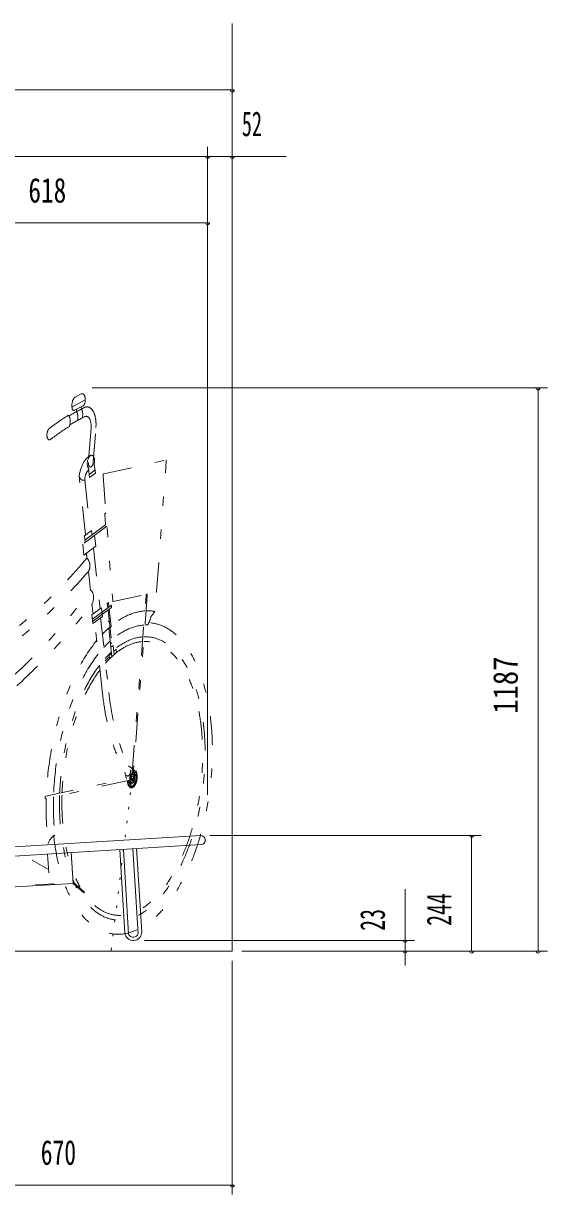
# Model space of a CAD drawing. Units: millimetres, scale not verified. Extents: x -5940 to 5940, y -4200 to 4200.
# Drawn here: x 2122 to 3226, y -2630 to -162 of the extents above; entities that cross this region are included whole.
import ezdxf
from ezdxf.enums import TextEntityAlignment as Align

# ---------------------------------------------------------------- set-up
doc = ezdxf.new("R2010")
doc.units = ezdxf.units.MM
doc.header["$LTSCALE"] = 10
for name, pattern in [('USER2', [10, 4, -6]), ('USER4', [25, 6, -5, 2, -5, 2, -5]), ('USER5', [3, 0.5, -2.5])]:
    doc.linetypes.add(name, pattern=pattern)
for name, color, linetype, lineweight in [('0-2_2-03BODL', 3, 'Continuous', 18), ('0-3_2-13HIDDEN', 3, 'USER2', 18), ('0-6_2-53DIM', 3, 'Continuous', 18), ('0-7_2-7搬入用開口', 2, 'USER4', 18), ('0-8_2-8工区', 7, 'Continuous', 18), ('0-C_F-E_J_ADD', 5, 'USER5', 18)]:
    doc.layers.add(name, color=color, linetype=linetype, lineweight=lineweight)
doc.styles.add('ＭＳ ゴシック', font='')
doc.styles.get('ＭＳ ゴシック').set_extended_font_data('MS Gothic')

msp = doc.modelspace()

# ---------------------------------------------------------------- linework, layer by layer
at = {"layer": '0-2_2-03BODL'}
for p, q in [((3226.33, -2117.09), (2582.33, -2117.09)), ((2930.33, -2117.09), (2922.33, -2117.09)), ((2926.33, -2117.09), (2926.33, -2147.08)), ((3070.33, -2117.09), (3062.33, -2117.09)), ((3210.33, -2117.09), (3202.33, -2117.09))]:
    msp.add_line(p, q, dxfattribs=at)
for centre in [(2926.33, -2117.09), (3066.33, -2117.09), (3206.33, -2117.09)]:
    msp.add_arc(centre, 4, 180, 0, dxfattribs=at)
at = {"layer": '0-3_2-13HIDDEN'}
for p, q in [((2175.25, -1944.67), (2123.36, -1915.29)), ((2173.27, -1912.23), (2177.24, -1977.11)), ((1349.44, -2026.14), (2227.71, -1972.42))]:
    msp.add_line(p, q, dxfattribs=at)
at = {"layer": '0-6_2-53DIM'}
for p, q in [((2562.33, -302.17), (1038.33, -302.17)), ((2566.33, -302.17), (2558.33, -302.17)), ((2510.33, -442.17), (1287.33, -442.17)), ((2514.33, -442.17), (2506.33, -442.17)), ((2510.33, -422.17), (2510.33, -562.17)), ((2562.33, -442.17), (2510.33, -442.17)), ((2566.33, -442.17), (2558.33, -442.17)), ((2562.33, -442.17), (2675.73, -442.17)), ((2510.33, -562.17), (2510.33, -1787.52)), ((2510.33, -582.17), (1892.33, -582.17)), ((2514.33, -582.17), (2506.33, -582.17)), ((3226.33, -930.09), (2266.78, -930.09)), ((3210.33, -930.09), (3202.33, -930.09)), ((3206.33, -2117.09), (3206.33, -930.09)), ((3086.33, -1873.09), (2515.11, -1873.09)), ((3070.33, -1873.09), (3062.33, -1873.09)), ((3066.33, -2117.09), (3066.33, -1873.09)), ((2926.33, -2094.09), (2926.33, -1986.09)), ((2946.33, -2094.09), (2377.69, -2094.09)), ((2930.33, -2094.09), (2922.33, -2094.09)), ((2926.33, -2117.09), (2926.33, -2094.09)), ((2930.33, -2117.09), (2922.33, -2117.09)), ((3070.33, -2117.09), (3062.33, -2117.09)), ((3210.33, -2117.09), (3202.33, -2117.09)), ((2562.33, -2629.85), (2562.33, -2137.09)), ((2562.33, -2609.85), (1892.33, -2609.85)), ((2566.33, -2609.85), (2558.33, -2609.85))]:
    msp.add_line(p, q, dxfattribs=at)
for centre in [(2562.33, -302.17), (2510.33, -442.17), (2562.33, -442.17), (2510.33, -582.17), (3206.33, -930.09), (3066.33, -1873.09), (2926.33, -2094.09), (2926.33, -2117.09), (3066.33, -2117.09), (3206.33, -2117.09), (2562.33, -2609.85)]:
    msp.add_arc(centre, 4, 180, 0, dxfattribs=at)
at = {"layer": '0-7_2-7搬入用開口'}
for p, q in [((2244.09, -942.75), (2231.38, -949.55)), ((2230.2, -977.22), (2248.01, -967.69)), ((2234.27, -979.9), (2234.02, -975.17)), ((2244.19, -969.73), (2244.44, -974.46)), ((2264.9, -1013.85), (2259.43, -1087.13)), ((2269.54, -1086.46), (2275.01, -1013.17)), ((2291.43, -1111.32), (2421.94, -1082.2)), ((2402.94, -1358.03), (2423.12, -1084.58)), ((2261.29, -1119.11), (2259.07, -1099.06)), ((2260.52, -1112.18), (2273.04, -1102.96)), ((2261.29, -1119.11), (2273.8, -1109.88)), ((2273.8, -1109.88), (2271.59, -1089.84)), ((2253.32, -1239.65), (2239.74, -1116.62)), ((2251.38, -1124), (2263.33, -1232.27)), ((2290.08, -1114.57), (2310.3, -1378.27)), ((2293.6, -1194.99), (2296.1, -1193.14)), ((2295.41, -1218.61), (2293.6, -1194.99)), ((2298.28, -1221.49), (2247.34, -1259.04)), ((2265.84, -1230.42), (2250.82, -1241.5)), ((2251.83, -1250.73), (2295.41, -1218.61)), ((2266.86, -1239.66), (2265.84, -1230.42)), ((2250.82, -1241.5), (2252.34, -1255.35)), ((2274.92, -1263.67), (2272.37, -1240.58)), ((2247.34, -1259.04), (2249.89, -1282.12)), ((2249.89, -1282.12), (2274.92, -1263.67)), ((2256.01, -1288.55), (2254.89, -1278.43)), ((2269.92, -1267.36), (2284.03, -1395.23)), ((2263.53, -1356.65), (2259.12, -1316.75)), ((2311.47, -1379.96), (2401.59, -1360.58)), ((2351.16, -1742.85), (2380.76, -1367.31)), ((2383.29, -1367.18), (2353.69, -1742.72)), ((2286.53, -1393.38), (2266.5, -1408.15)), ((2269.01, -1406.3), (2266.74, -1385.74)), ((2288.57, -1411.85), (2286.53, -1393.38)), ((2300.58, -1398.01), (2311.2, -1494.18)), ((2307.16, -1433.09), (2303.08, -1396.16)), ((2390.58, -1412.48), (2399.04, -1400.97)), ((2266.5, -1408.15), (2268.54, -1426.61)), ((2268.54, -1426.61), (2288.57, -1411.85)), ((2288.95, -1574.73), (2272.3, -1423.85)), ((2284.81, -1414.62), (2302.17, -1571.87)), ((2300.62, -1422.94), (2303.13, -1421.09)), ((2308.73, -1496.37), (2300.62, -1422.94)), ((2307.16, -1433.09), (2302.15, -1436.79)), ((2305.72, -1469.11), (2308.22, -1467.26)), ((2350.58, -1731.53), (2343.99, -1726.45)), ((2169.32, -1790.63), (2346.51, -1751.6)), ((2338.86, -1751.57), (2336.16, -1739.61)), ((2346.9, -1757.8), (2347.8, -1748.04)), ((2347.8, -1748.04), (2352.52, -1743.16)), ((2362.04, -1750.52), (2352.31, -1772.62)), ((2352.52, -1743.16), (2356.35, -1748.04)), ((2356.35, -1748.04), (2355.45, -1757.8)), ((2346.34, -1756.53), (2169.15, -1795.57)), ((2340.33, -1757.86), (2341.48, -1758.87)), ((2350.73, -1762.68), (2346.9, -1757.8)), ((2355.45, -1757.8), (2350.73, -1762.68))]:
    msp.add_line(p, q, dxfattribs=at)
at = {"layer": '0-7_2-7搬入用開口', "linetype": 'Continuous'}
msp.add_line((2355.62, -1752.92), (2347.62, -1752.92), dxfattribs=at)
at = {"layer": '0-7_2-7搬入用開口'}
for points in [[(2224.5, -967.98), (2224.62, -970.37), (2252.59, -955.41), (2252.47, -953.01)], [(2268.03, -1422), (2308.09, -1392.47), (2307.58, -1387.85), (2267.52, -1417.38)], [(2300.07, -1393.39), (2299.05, -1384.16), (2301.56, -1382.31), (2302.57, -1391.54)], [(2312.89, -1485.04), (2317.82, -1480.64), (2318.59, -1487.59), (2303.8, -1500.76)], [(2313.66, -1491.98), (2311.55, -1472.86), (2306.51, -1476.23)], [(2303.8, -1500.76), (2303.03, -1493.82), (2307.96, -1489.43)]]:
    msp.add_lwpolyline(points, dxfattribs=at)
for centre, radius, start, end in [((1410.78, -585.66), 1099.31, 290.98915, 320.25332), ((2239.26, -1304.67), 23.25, 328.69127, 43.90729), ((1410.78, -585.66), 1119.9, 290.86703, 319.2457), ((1253.96, -608.65), 1256.47, 300.76804, 323.46461), ((1195, -558.85), 1353.65, 301.87435, 322.34831)]:
    msp.add_arc(centre, radius, start, end, dxfattribs=at)
at = {"layer": '0-7_2-7搬入用開口', "linetype": 'Continuous'}
msp.add_arc((2351.62, -1752.92), 4, 180, 0, dxfattribs=at)
at = {"layer": '0-7_2-7搬入用開口'}
for centre, major_axis, start_param, end_param in [((2232.12, -963.9), (1.83, 14.89), 0.3384953, 1.9092914), ((2244.84, -957.1), (1.83, 14.89), 5.0508843, 6.6216807), ((2247.51, -958.13), (1.22, 9.93), 3.4800654, 5.0508617), ((2289.2, -1933.58), (121.87, 992.55), 0.3165871, 0.3799914), ((2229.71, -967.65), (1.22, 9.93), 1.909269, 3.4800654), ((2228.82, -993.55), (1.96, 15.95), 4.4515522, 5.7986608), ((2238.99, -988.11), (1.96, 15.95), 4.4492826, 5.7986608), ((2252.25, -1014.69), (5.48, 44.66), 4.8076544, 6.599765), ((2289.2, -1933.58), (122.17, 995.03), 0.3826631, 0.4620002), ((2289.2, -1933.58), (119.13, 970.21), 0.3816543, 0.4620002), ((2212.86, -1002.89), (1.96, 15.95), 4.2418911, 6.0270455), ((2289.2, -1933.58), (119.43, 972.7), 0.3165869, 0.3792982), ((2252.25, -1014.69), (3.05, 24.81), 4.8076608, 6.5997714), ((2178.21, -1027.09), (1.52, 12.41), 0.4619989, 3.6035913), ((2264.37, -1121.08), (6.09, 49.63), 0.2342006, 1.5422234), ((2264.49, -1086.79), (1.83, 14.89), 4.5683036, 8.8812671), ((2421.86, -1084.67), (0.3, 2.48), 4.8091883, 6.4592009), ((2261.59, -1121.59), (2.44, 19.85), 0.4441589, 1.7534057), ((2264.49, -1086.79), (1.22, 9.93), 1.6660545, 4.8076472), ((2250.57, -1099.87), (3.05, 24.81), 2.3710276, 3.4463825), ((2291.34, -1113.79), (0.3, 2.48), 0.1760156, 1.953633), ((2260.77, -1374.41), (2.19, 17.87), 4.0884011, 6.2195457), ((2311.56, -1377.49), (0.3, 2.48), 1.9535702, 3.313389), ((2382.03, -1367.24), (0.3, 2.48), 4.7993062, 7.9408985), ((2401.68, -1358.11), (0.3, 2.48), 3.313389, 4.809146), ((2351.63, -1752.92), (43.29, 352.55), 0.0939016, 0.4892577), ((2351.63, -1752.92), (43.29, 352.55), 6.2597105, 6.3630102), ((2351.63, -1752.92), (40.24, 327.74), 2.0089016, 6.3148706), ((2351.63, -1752.92), (39.63, 322.78), 0.0945525, 0.5090628), ((2351.63, -1752.92), (39.63, 322.78), 0.0457109, 0.079177), ((2376.33, -1406.6), (3.66, 29.78), 3.8943704, 4.5752723), ((2351.63, -1752.92), (36.59, 297.96), 1.7536296, 6.3617223), ((2351.63, -1752.92), (43.29, 352.55), 0.5174656, 0.5954201), ((2351.63, -1752.92), (36.59, 297.96), 0.0951929, 0.4980009), ((2351.63, -1752.92), (43.29, 352.55), 0.6671036, 1.7382616), ((2351.63, -1752.92), (35.37, 288.04), 1.7539149, 6.3614336), ((2351.63, -1752.92), (39.63, 322.78), 0.5244817, 0.6097415), ((2351.63, -1752.92), (35.37, 288.04), 0.0954779, 0.4654552), ((2351.63, -1752.92), (39.63, 322.78), 0.6883218, 1.7376137), ((2351.63, -1752.92), (36.59, 297.96), 0.5314028, 0.6238957), ((2351.63, -1752.92), (35.98, 293), 0.5670039, 0.627018), ((2351.63, -1752.92), (35.37, 288.04), 0.5691757, 0.6302502), ((2351.63, -1752.92), (36.59, 297.96), 0.7093536, 1.7369737), ((2351.63, -1752.92), (35.37, 288.04), 0.7188179, 1.7366847), ((2489.25, -1427.08), (48.75, 397.02), 2.012389, 2.5672898), ((2502.47, -1424.23), (48.75, 397.02), 2.012389, 2.5271333), ((2489.25, -1427.08), (49.36, 401.98), 2.5689793, 2.575327), ((2343.15, -1737.9), (1.22, 9.93), 2.8324831, 5.1145752), ((2351.63, -1752.92), (2.44, 19.85), 1.870613, 6.2447057), ((2502.47, -1424.23), (48.14, 392.06), 2.5305286, 2.5402017), ((2350.02, -1750.42), (2.44, 19.85), 3.4552271, 4.9028001), ((2502.47, -1424.23), (48.14, 392.06), 2.5564824, 2.6004086), ((2489.25, -1427.08), (49.36, 401.98), 2.5938085, 2.6493572), ((2169.24, -1793.1), (0.3, 2.48), 0.1745578, 3.3161502), ((2351.63, -1752.92), (43.29, 352.55), 1.7523385, 2.0299829), ((2351.63, -1752.92), (39.63, 322.78), 1.7529892, 2.0104814), ((2189.38, -1911.27), (4.87, 39.7), 0.2729307, 1.0612749)]:
    msp.add_ellipse(centre, major_axis=major_axis, ratio=0.5, start_param=start_param, end_param=end_param, dxfattribs=at)
for centre, major_axis in [((2351.63, -1752.92), (1.28, 10.42)), ((2351.63, -1752.92), (0.61, 4.96)), ((2356.14, -1736.57), (0.122, 0.993)), ((2358.51, -1739.59), (0.122, 0.993)), ((2360.05, -1744.22), (0.122, 0.993)), ((2360.57, -1749.9), (0.122, 0.993)), ((2343.21, -1761.62), (0.122, 0.993)), ((2344.75, -1766.25), (0.122, 0.993)), ((2347.12, -1769.27), (0.122, 0.993)), ((2350.03, -1770.32), (0.122, 0.993)), ((2353.13, -1769.27), (0.122, 0.993)), ((2356.06, -1766.25), (0.122, 0.993)), ((2358.45, -1761.62), (0.122, 0.993)), ((2360.01, -1755.95), (0.122, 0.993))]:
    msp.add_ellipse(centre, major_axis=major_axis, ratio=0.5, dxfattribs=at)
at = {"layer": '0-8_2-8工区'}
for p, q in [((1401.36, -1940.31), (2495.26, -1873.4)), ((1400.46, -1959.5), (2496.43, -1892.47)), ((2227.14, -1974.06), (2223.17, -1909.18)), ((2335.83, -2078.75), (2325.08, -1902.95)), ((2343.81, -2081.42), (2332.86, -1902.47)), ((2363.93, -2080.19), (2352.98, -1901.24)), ((2371.51, -2076.56), (2360.76, -1900.77)), ((1344.54, -2028.04), (2227.14, -1974.06)), ((2227.14, -1974.06), (2249.61, -1993.94)), ((2227.71, -1972.42), (2250.67, -1992.74)), ((2249.61, -1993.94), (2250.67, -1992.74))]:
    msp.add_line(p, q, dxfattribs=at)
msp.add_lwpolyline([(677.91, -2117.09), (2562.33, -2117.09), (2562.33, -161.89)], dxfattribs=at)
for centre, radius, start, end in [((2495.85, -1882.94), 9.55, 273.5, 93.5), ((2353.61, -2076.66), 17.9, 186.698, 0.301), ((2353.61, -2076.66), 10.9, 205.895, 341.104)]:
    msp.add_arc(centre, radius, start, end, dxfattribs=at)
at = {"layer": '0-C_F-E_J_ADD', "color": 7}
msp.add_line((2351.63, -1752.92), (2305.34, -2129.89), dxfattribs=at)

# ---------------------------------------------------------------- texts
at = {"layer": '0-6_2-53DIM', "color": 7, "style": 'ＭＳ ゴシック'}
for s, width, p in [('52', 0.6, (2582.33, -415.07)), ('618', 0.75, (2132.83, -555.07)), ('670', 0.7, (2158.83, -2582.74))]:
    msp.add_text(s, height=52.1, dxfattribs=dict(at, width=width)).set_placement(p, align=Align.BOTTOM_LEFT)
for s, width, p in [('1187', 0.85, (3179.23, -1616.59)), ('244', 0.65, (3039.23, -2063.59)), ('23', 0.65, (2899.23, -2074.09))]:
    msp.add_text(s, height=52.1, rotation=90, dxfattribs=dict(at, width=width)).set_placement(p, align=Align.BOTTOM_LEFT)

doc.saveas('drawing.dxf')
